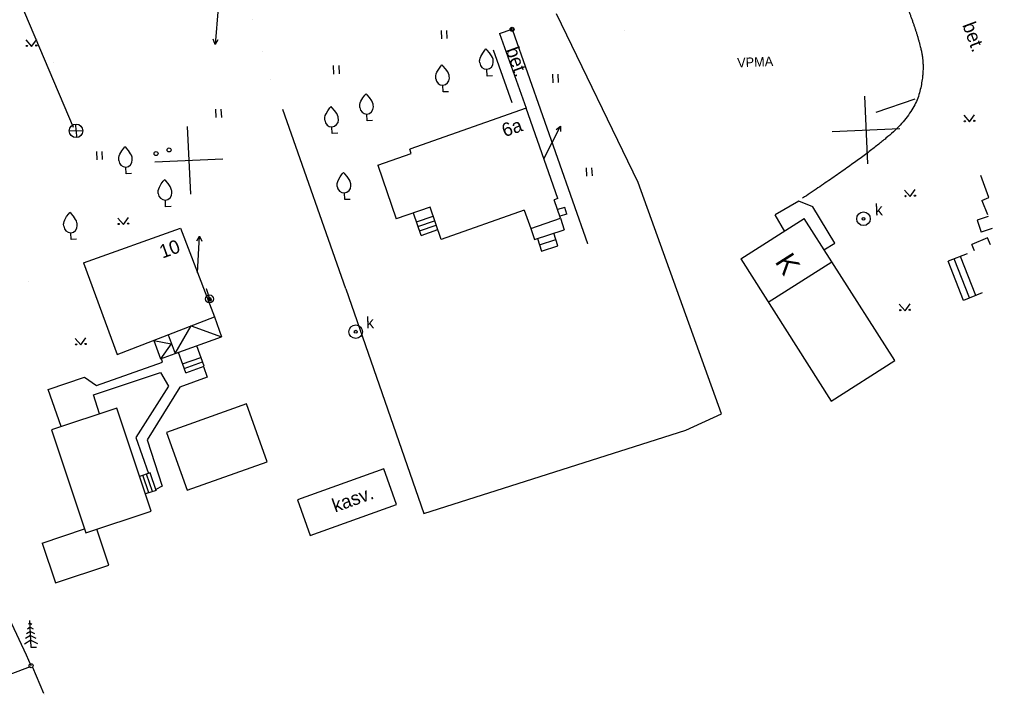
# Model space of a CAD drawing. Extents: x 641454 to 641835, y 6455113 to 6455453.
# Drawn here: x 641514.5 to 641586.2, y 6455127.3 to 6455177.6 of the extents above; entities that cross this region are included whole.
import ezdxf

# ---------------------------------------------------------------- set-up
doc = ezdxf.new("R2010")
doc.units = 0
for name, color, linetype in [('Level 1', 7, 'Continuous'), ('Level 10', 7, 'Continuous'), ('Level 12', 7, 'Continuous'), ('Level 13', 7, 'Continuous'), ('Level 14', 7, 'Continuous'), ('Level 2', 7, 'Continuous'), ('Level 28', 7, 'Continuous'), ('Level 3', 7, 'Continuous'), ('Level 30', 7, 'Continuous'), ('Level 31', 7, 'Continuous'), ('Level 33', 7, 'Continuous'), ('Level 34', 7, 'Continuous'), ('Level 4', 7, 'Continuous'), ('Level 41', 7, 'Continuous'), ('Level 44', 7, 'Continuous'), ('Level 5', 7, 'Continuous'), ('Level 54', 7, 'Continuous'), ('Level 57', 7, 'Continuous'), ('Level 61', 7, 'Continuous')]:
    doc.layers.add(name, color=color, linetype=linetype)

msp = doc.modelspace()

# ---------------------------------------------------------------- linework, layer by layer
at = {"layer": 'Level 1'}
for p, q in [((641551.898, 6455171.086), (641551.898, 6455171.086)), ((641554.234, 6455164.422), (641551.898, 6455171.086)), ((641540.969, 6455166.875), (641543.433, 6455167.739)), ((641543.404, 6455167.821), (641543.404, 6455167.821)), ((641540.969, 6455166.875), (641540.969, 6455166.875)), ((641544.817, 6455163.78), (641542.33, 6455162.923)), ((641545.635, 6455161.404), (641544.817, 6455163.78)), ((641554.234, 6455164.422), (641553.978, 6455164.332)), ((641554.45, 6455162.987), (641553.978, 6455164.332)), ((641554.236, 6455164.422), (641554.236, 6455164.422)), ((641551.77, 6455163.557), (641545.635, 6455161.404)), ((641551.77, 6455163.557), (641552.243, 6455162.212)), ((641585.98, 6455163.111), (641585.161, 6455162.827)), ((641585.93, 6455163.255), (641585.93, 6455163.255)), ((641542.33, 6455162.923), (641542.33, 6455162.923)), ((641552.243, 6455162.212), (641554.45, 6455162.987)), ((641572.416, 6455162.953), (641572.416, 6455162.953)), ((641545.635, 6455161.404), (641545.635, 6455161.404)), ((641584.432, 6455160.353), (641584.432, 6455160.353)), ((641519.257, 6455159.676), (641519.257, 6455159.676)), ((641574.446, 6455159.766), (641574.446, 6455159.766)), ((641528.912, 6455155.699), (641528.912, 6455155.699)), ((641526.009, 6455152.99), (641527.208, 6455155.034)), ((641527.208, 6455155.034), (641529.443, 6455154.226)), ((641524.435, 6455153.966), (641524.927, 6455152.6)), ((641524.435, 6455153.966), (641525.712, 6455153.704)), ((641525.509, 6455154.377), (641526.009, 6455152.99)), ((641526.009, 6455152.99), (641529.443, 6455154.226)), ((641529.443, 6455154.226), (641529.443, 6455154.226)), ((641521.726, 6455153.018), (641521.726, 6455153.018)), ((641525.712, 6455153.704), (641524.927, 6455152.6)), ((641524.927, 6455152.6), (641526.009, 6455152.99)), ((641579.106, 6455152.489), (641579.106, 6455152.489))]:
    msp.add_line(p, q, dxfattribs=at)
for points in [[(641551.898, 6455171.086), (641543.315, 6455168.076)], [(641540.969, 6455166.875), (641542.33, 6455162.923)], [(641519.257, 6455159.676), (641526.421, 6455162.252), (641528.912, 6455155.699), (641529.443, 6455154.226)], [(641519.257, 6455159.676), (641521.73, 6455152.919), (641528.912, 6455155.699)]]:
    msp.add_lwpolyline(points, dxfattribs=at)
at = {"layer": 'Level 10'}
for p, q in [((641545.627, 6455176.818), (641545.654, 6455176.199)), ((641546.032, 6455176.825), (641546.059, 6455176.217)), ((641515.007, 6455176.122), (641515.432, 6455175.635)), ((641515.432, 6455175.635), (641515.806, 6455176.158)), ((641549.481, 6455175.39), (641550.84, 6455171.502)), ((641537.675, 6455174.224), (641537.703, 6455173.605)), ((641538.081, 6455174.231), (641538.108, 6455173.623)), ((641549.026, 6455173.456), (641549.004, 6455173.956)), ((641549.426, 6455173.474), (641549.026, 6455173.456)), ((641549.026, 6455173.456), (641549.026, 6455173.456)), ((641553.839, 6455173.586), (641553.866, 6455172.967)), ((641554.244, 6455173.593), (641554.272, 6455172.985)), ((641545.786, 6455172.288), (641545.764, 6455172.787)), ((641546.186, 6455172.306), (641545.786, 6455172.288)), ((641528.993, 6455171.014), (641529.02, 6455170.395)), ((641529.398, 6455171.021), (641529.426, 6455170.413)), ((641540.183, 6455170.156), (641540.16, 6455170.655)), ((641584.184, 6455170.568), (641584.609, 6455170.081)), ((641584.609, 6455170.081), (641584.983, 6455170.603)), ((641537.604, 6455169.218), (641537.582, 6455169.718)), ((641540.582, 6455170.174), (641540.183, 6455170.156)), ((641540.183, 6455170.156), (641540.183, 6455170.156)), ((641538.004, 6455169.236), (641537.604, 6455169.218)), ((641520.211, 6455167.896), (641520.238, 6455167.277)), ((641520.616, 6455167.903), (641520.644, 6455167.295)), ((641522.403, 6455166.251), (641522.381, 6455166.75)), ((641556.33, 6455166.692), (641556.358, 6455166.073)), ((641556.736, 6455166.699), (641556.763, 6455166.091)), ((641522.803, 6455166.269), (641522.403, 6455166.251)), ((641522.403, 6455166.251), (641522.403, 6455166.251)), ((641538.521, 6455164.349), (641538.499, 6455164.849)), ((641579.807, 6455165.053), (641580.233, 6455164.566)), ((641580.233, 6455164.566), (641580.607, 6455165.088)), ((641525.317, 6455163.819), (641525.294, 6455164.318)), ((641525.716, 6455163.837), (641525.317, 6455163.819)), ((641525.317, 6455163.819), (641525.317, 6455163.819)), ((641538.92, 6455164.367), (641538.521, 6455164.349)), ((641538.521, 6455164.349), (641538.521, 6455164.349)), ((641521.779, 6455162.991), (641522.204, 6455162.504)), ((641522.204, 6455162.504), (641522.578, 6455163.027)), ((641518.34, 6455161.41), (641518.318, 6455161.909)), ((641518.74, 6455161.427), (641518.34, 6455161.41)), ((641518.34, 6455161.41), (641518.34, 6455161.41)), ((641515.198, 6455158.331), (641515.198, 6455158.331)), ((641579.426, 6455156.637), (641579.851, 6455156.15)), ((641579.851, 6455156.15), (641580.225, 6455156.673)), ((641518.642, 6455154.118), (641519.068, 6455153.632)), ((641519.068, 6455153.632), (641519.442, 6455154.154)), ((641515.315, 6455133.111), (641515.193, 6455133.036)), ((641515.396, 6455131.313), (641515.307, 6455133.311)), ((641515.315, 6455133.111), (641515.444, 6455133.047)), ((641515.342, 6455132.512), (641515.052, 6455132.333)), ((641515.329, 6455132.811), (641515.122, 6455132.684)), ((641515.329, 6455132.811), (641515.546, 6455132.703)), ((641515.342, 6455132.512), (641515.647, 6455132.36)), ((641515.371, 6455131.863), (641514.908, 6455131.577)), ((641515.356, 6455132.212), (641514.982, 6455131.982)), ((641515.356, 6455132.212), (641515.749, 6455132.016)), ((641515.371, 6455131.863), (641515.858, 6455131.62)), ((641515.796, 6455131.331), (641515.396, 6455131.313))]:
    msp.add_line(p, q, dxfattribs=at)
for points in [[(641548.482, 6455174.433), (641548.475, 6455174.583), (641548.482, 6455174.649), (641548.514, 6455174.778), (641548.564, 6455174.904), (641548.7, 6455175.143), (641548.851, 6455175.355), (641548.937, 6455175.454)], [(641549.481, 6455174.478), (641549.474, 6455174.627), (641549.461, 6455174.692), (641549.418, 6455174.819), (641549.356, 6455174.94), (641549.2, 6455175.166), (641549.031, 6455175.363), (641548.937, 6455175.454)], [(641545.242, 6455173.264), (641545.236, 6455173.414), (641545.243, 6455173.48), (641545.274, 6455173.61), (641545.325, 6455173.736), (641545.461, 6455173.975), (641545.611, 6455174.187), (641545.697, 6455174.286)], [(641546.241, 6455173.309), (641546.234, 6455173.459), (641546.222, 6455173.524), (641546.178, 6455173.65), (641546.117, 6455173.771), (641545.96, 6455173.997), (641545.791, 6455174.195), (641545.697, 6455174.286)], [(641539.638, 6455171.132), (641539.632, 6455171.282), (641539.639, 6455171.348), (641539.67, 6455171.478), (641539.721, 6455171.604), (641539.857, 6455171.843), (641540.008, 6455172.054), (641540.093, 6455172.153)], [(641540.637, 6455171.177), (641540.631, 6455171.327), (641540.618, 6455171.392), (641540.575, 6455171.518), (641540.513, 6455171.639), (641540.356, 6455171.865), (641540.187, 6455172.063), (641540.093, 6455172.153)], [(641580.573, 6455171.755), (641577.7, 6455170.766)], [(641537.06, 6455170.195), (641537.053, 6455170.345), (641537.06, 6455170.411), (641537.092, 6455170.54), (641537.143, 6455170.666), (641537.278, 6455170.905), (641537.429, 6455171.117), (641537.515, 6455171.216)], [(641538.059, 6455170.24), (641538.052, 6455170.39), (641538.039, 6455170.455), (641537.996, 6455170.581), (641537.935, 6455170.702), (641537.778, 6455170.928), (641537.609, 6455171.125), (641537.515, 6455171.216)], [(641521.859, 6455167.227), (641521.852, 6455167.377), (641521.859, 6455167.443), (641521.891, 6455167.573), (641521.942, 6455167.699), (641522.078, 6455167.938), (641522.228, 6455168.15), (641522.314, 6455168.249)], [(641522.858, 6455167.272), (641522.851, 6455167.422), (641522.839, 6455167.487), (641522.795, 6455167.613), (641522.734, 6455167.734), (641522.577, 6455167.96), (641522.408, 6455168.158), (641522.314, 6455168.249)], [(641537.977, 6455165.326), (641537.97, 6455165.475), (641537.977, 6455165.541), (641538.009, 6455165.671), (641538.059, 6455165.797), (641538.195, 6455166.036), (641538.346, 6455166.248), (641538.431, 6455166.347)], [(641538.976, 6455165.37), (641538.969, 6455165.52), (641538.956, 6455165.585), (641538.913, 6455165.711), (641538.851, 6455165.833), (641538.695, 6455166.058), (641538.526, 6455166.256), (641538.431, 6455166.347)], [(641524.773, 6455164.795), (641524.766, 6455164.945), (641524.773, 6455165.011), (641524.805, 6455165.141), (641524.855, 6455165.267), (641524.991, 6455165.506), (641525.142, 6455165.718), (641525.227, 6455165.817)], [(641525.771, 6455164.84), (641525.765, 6455164.99), (641525.752, 6455165.055), (641525.709, 6455165.181), (641525.647, 6455165.302), (641525.49, 6455165.528), (641525.321, 6455165.726), (641525.227, 6455165.817)], [(641517.796, 6455162.386), (641517.789, 6455162.536), (641517.796, 6455162.602), (641517.828, 6455162.731), (641517.879, 6455162.858), (641518.014, 6455163.097), (641518.165, 6455163.308), (641518.251, 6455163.407)], [(641518.795, 6455162.431), (641518.788, 6455162.581), (641518.775, 6455162.646), (641518.732, 6455162.772), (641518.671, 6455162.893), (641518.514, 6455163.119), (641518.345, 6455163.316), (641518.251, 6455163.407)]]:
    msp.add_lwpolyline(points, dxfattribs=at)
for centre, radius in [((641515.077, 6455175.675), 0.0428), ((641515.777, 6455175.706), 0.0452), ((641584.254, 6455170.12), 0.0428), ((641584.953, 6455170.152), 0.0452), ((641579.878, 6455164.605), 0.0428), ((641580.577, 6455164.637), 0.0452), ((641521.849, 6455162.544), 0.0428), ((641522.548, 6455162.575), 0.0452), ((641579.496, 6455156.19), 0.0428), ((641580.195, 6455156.221), 0.0452), ((641519.412, 6455153.702), 0.0452), ((641518.712, 6455153.671), 0.0428)]:
    msp.add_circle(centre, radius, dxfattribs=at)
for centre in [(641548.981, 6455174.455), (641545.742, 6455173.287), (641540.138, 6455171.155), (641537.56, 6455170.217), (641522.359, 6455167.25), (641538.476, 6455165.348), (641525.272, 6455164.818), (641518.296, 6455162.408)]:
    msp.add_arc(centre, 0.5, 182.56391, 2.56391, dxfattribs=at)
at = {"layer": 'Level 12'}
for p, q in [((641553.209, 6455167.345), (641554.433, 6455169.752)), ((641554.119, 6455169.523), (641554.433, 6455169.752)), ((641554.433, 6455169.752), (641554.442, 6455169.359)), ((641527.628, 6455161.314), (641527.823, 6455161.65)), ((641527.675, 6455158.954), (641527.823, 6455161.65)), ((641527.823, 6455161.65), (641527.99, 6455161.294))]:
    msp.add_line(p, q, dxfattribs=at)
for points in [[(641529.192, 6455178.476), (641528.96, 6455175.787)], [(641529.166, 6455176.134), (641528.96, 6455175.787), (641528.816, 6455176.17)]]:
    msp.add_lwpolyline(points, dxfattribs=at)
at = {"layer": 'Level 13'}
msp.add_line((641559.139, 6455176.825), (641559.139, 6455176.825), dxfattribs=at)
at = {"layer": 'Level 14'}
msp.add_lwpolyline([(641514.566, 6455178.951), (641518.492, 6455169.686)], dxfattribs=at)
at = {"layer": 'Level 2'}
for p, q in [((641550.92, 6455176.821), (641550.92, 6455176.821)), ((641543.315, 6455168.076), (641543.315, 6455168.076)), ((641543.433, 6455167.739), (641543.315, 6455168.076)), ((641585.447, 6455166.123), (641585.447, 6455166.123)), ((641586.019, 6455164.492), (641585.447, 6455166.123)), ((641585.517, 6455164.291), (641586.019, 6455164.492)), ((641586.019, 6455164.492), (641586.019, 6455164.492)), ((641572.026, 6455164.235), (641572.026, 6455164.235)), ((641573.046, 6455163.819), (641573.046, 6455163.819)), ((641585.517, 6455164.291), (641585.517, 6455164.291)), ((641585.517, 6455164.291), (641585.93, 6455163.255)), ((641544.153, 6455161.709), (641543.586, 6455163.356)), ((641543.811, 6455162.701), (641545.042, 6455163.125)), ((641554.907, 6455163.273), (641554.907, 6455163.273)), ((641570.271, 6455163.218), (641570.271, 6455163.218)), ((641543.925, 6455162.37), (641545.156, 6455162.794)), ((641544.039, 6455162.04), (641545.27, 6455162.464)), ((641544.153, 6455161.709), (641545.384, 6455162.133)), ((641554.245, 6455160.934), (641553.938, 6455161.868)), ((641554.697, 6455162.118), (641554.697, 6455162.118)), ((641586.281, 6455162.223), (641585.468, 6455161.941)), ((641585.468, 6455161.941), (641585.468, 6455161.941)), ((641552.741, 6455161.474), (641553.048, 6455160.541)), ((641552.895, 6455161.007), (641554.091, 6455161.401)), ((641553.048, 6455160.541), (641554.245, 6455160.934)), ((641554.245, 6455160.934), (641554.245, 6455160.934)), ((641556.452, 6455161.098), (641556.452, 6455161.098)), ((641573.863, 6455160.647), (641574.671, 6455161.136)), ((641574.671, 6455161.136), (641574.671, 6455161.136)), ((641584.765, 6455161.046), (641584.765, 6455161.046)), ((641584.961, 6455160.572), (641584.765, 6455161.046)), ((641585.933, 6455161.529), (641585.933, 6455161.529)), ((641586.148, 6455161.009), (641585.933, 6455161.529)), ((641584.434, 6455160.348), (641583.034, 6455159.801)), ((641583.034, 6455159.801), (641583.034, 6455159.801)), ((641528.316, 6455157.805), (641528.316, 6455157.805)), ((641585.546, 6455157.462), (641584.16, 6455156.92)), ((641528.583, 6455156.955), (641528.583, 6455156.955)), ((641584.16, 6455156.92), (641584.16, 6455156.92)), ((641526.804, 6455151.576), (641526.262, 6455153.081)), ((641528.147, 6455152.059), (641527.605, 6455153.564)), ((641526.567, 6455152.234), (641527.91, 6455152.718)), ((641526.685, 6455151.905), (641528.028, 6455152.388)), ((641526.804, 6455151.576), (641528.147, 6455152.059)), ((641524.179, 6455144.202), (641523.391, 6455143.939)), ((641524.067, 6455142.723), (641523.634, 6455144.02)), ((641524.338, 6455142.814), (641523.905, 6455144.111)), ((641524.612, 6455142.905), (641524.179, 6455144.202)), ((641524.612, 6455142.905), (641523.824, 6455142.642))]:
    msp.add_line(p, q, dxfattribs=at)
for points in [[(641554.763, 6455163.776), (641554.227, 6455163.623)], [(641554.907, 6455163.273), (641554.763, 6455163.776)], [(641554.907, 6455163.273), (641554.4, 6455163.129)], [(641554.45, 6455162.987), (641554.697, 6455162.118)], [(641585.161, 6455162.827), (641585.468, 6455161.941)], [(641552.243, 6455162.212), (641552.511, 6455161.398)], [(641552.511, 6455161.398), (641554.697, 6455162.118)], [(641585.933, 6455161.529), (641584.765, 6455161.046)], [(641584.16, 6455156.92), (641583.034, 6455159.801)], [(641584.602, 6455157.093), (641583.476, 6455159.974)], [(641585.076, 6455157.278), (641583.95, 6455160.159)], [(641528.316, 6455157.805), (641528.583, 6455156.955)]]:
    msp.add_lwpolyline(points, dxfattribs=at)
at = {"layer": 'Level 28'}
for p, q in [((641550.868, 6455176.908), (641550.868, 6455176.908)), ((641549.932, 6455176.591), (641549.932, 6455176.591)), ((641517.018, 6455174.478), (641517.018, 6455174.478)), ((641533.953, 6455170.987), (641533.953, 6455170.987)), ((641560.16, 6455165.611), (641560.16, 6455165.611)), ((641537.118, 6455161.985), (641537.118, 6455161.985)), ((641515.048, 6455130.755), (641515.048, 6455130.755)), ((641515.393, 6455129.981), (641515.393, 6455129.981)), ((641516.407, 6455127.847), (641516.407, 6455127.847))]:
    msp.add_line(p, q, dxfattribs=at)
for points in [[(641560.16, 6455165.611), (641554.143, 6455178.056)], [(641538.599, 6455157.775), (641533.953, 6455170.987)], [(641538.599, 6455157.775), (641544.356, 6455141.208)], [(641515.048, 6455130.755), (641508.167, 6455145.405)], [(641515.393, 6455129.981), (641515.048, 6455130.755)]]:
    msp.add_lwpolyline(points, dxfattribs=at)
for centre in [(641550.868, 6455176.908), (641525.57, 6455168.009), (641524.61, 6455167.743), (641515.393, 6455129.981)]:
    msp.add_circle(centre, 0.148, dxfattribs=at)
at = {"layer": 'Level 3'}
for p, q in [((641525.092, 6455152.357), (641525.021, 6455152.634)), ((641528.1, 6455152.042), (641528.369, 6455151.25)), ((641519.343, 6455151.254), (641520.212, 6455150.647)), ((641525.056, 6455143.209), (641524.587, 6455142.981))]:
    msp.add_line(p, q, dxfattribs=at)
msp.add_lwpolyline([(641549.932, 6455176.591), (641550.867, 6455176.922)], dxfattribs=at)
at = {"layer": 'Level 30'}
for p, q in [((641531.732, 6455177.616), (641531.732, 6455177.616)), ((641533.07, 6455173.209), (641533.07, 6455173.209)), ((641520.212, 6455150.647), (641525.092, 6455152.357)), ((641519.996, 6455149.941), (641524.928, 6455151.604)), ((641524.928, 6455151.604), (641525.519, 6455150.586)), ((641516.658, 6455150.339), (641519.343, 6455151.254)), ((641528.369, 6455151.25), (641526.364, 6455150.525)), ((641517.619, 6455147.611), (641516.658, 6455150.339)), ((641525.519, 6455150.586), (641523.111, 6455146.8)), ((641526.364, 6455150.525), (641523.961, 6455146.639)), ((641520.426, 6455148.548), (641519.996, 6455149.941)), ((641523.111, 6455146.8), (641524.048, 6455144.159)), ((641523.961, 6455146.639), (641525.056, 6455143.209))]:
    msp.add_line(p, q, dxfattribs=at)
for points in [[(641556.452, 6455161.098), (641550.92, 6455176.821)], [(641515.325, 6455129.908), (641508.507, 6455127.337)]]:
    msp.add_lwpolyline(points, dxfattribs=at)
at = {"layer": 'Level 31'}
msp.add_line((641532.448, 6455175.289), (641532.448, 6455175.289), dxfattribs=at)
at = {"layer": 'Level 33'}
for p, q in [((641567.736, 6455159.971), (641572.416, 6455162.953)), ((641569.766, 6455156.784), (641574.446, 6455159.766)), ((641574.409, 6455149.497), (641579.106, 6455152.489)), ((641516.204, 6455139.021), (641519.327, 6455140.064)), ((641521.118, 6455137.406), (641520.237, 6455140.045)), ((641516.204, 6455139.021), (641517.182, 6455136.092)), ((641517.182, 6455136.092), (641521.118, 6455137.406))]:
    msp.add_line(p, q, dxfattribs=at)
for points in [[(641579.106, 6455152.489), (641574.446, 6455159.766), (641572.416, 6455162.953)], [(641567.736, 6455159.971), (641574.409, 6455149.497)]]:
    msp.add_lwpolyline(points, dxfattribs=at)
for points in [[(641516.889, 6455147.367), (641519.424, 6455139.773), (641524.244, 6455141.383), (641521.709, 6455148.976)], [(641531.276, 6455149.279), (641525.382, 6455147.174), (641526.902, 6455142.919), (641532.795, 6455145.023)], [(641541.403, 6455144.488), (641535.03, 6455142.204), (641535.973, 6455139.572), (641542.346, 6455141.856)]]:
    msp.add_lwpolyline(points, close=True, dxfattribs=at)
at = {"layer": 'Level 34'}
msp.add_lwpolyline([(641544.356, 6455141.208), (641563.684, 6455147.353), (641566.306, 6455148.564), (641560.16, 6455165.611)], dxfattribs=at)
at = {"layer": 'Level 4'}
for p, q in [((641518.707, 6455169.421), (641518.685, 6455169.921)), ((641518.707, 6455169.421), (641518.208, 6455169.399)), ((641518.707, 6455169.421), (641519.207, 6455169.444)), ((641518.707, 6455169.421), (641518.73, 6455168.922)), ((641518.757, 6455169.262), (641518.757, 6455169.262)), ((641554.763, 6455163.776), (641554.763, 6455163.776)), ((641585.161, 6455162.827), (641585.161, 6455162.827))]:
    msp.add_line(p, q, dxfattribs=at)
msp.add_circle((641518.707, 6455169.421), 0.5, dxfattribs=at)
at = {"layer": 'Level 41'}
msp.add_line((641570.984, 6455161.989), (641570.271, 6455163.218), dxfattribs=at)
for points in [[(641574.671, 6455161.136), (641573.046, 6455163.819), (641572.026, 6455164.235), (641570.271, 6455163.218)], [(641515.502, 6455129.882), (641516.298, 6455127.947)]]:
    msp.add_lwpolyline(points, dxfattribs=at)
msp.add_open_spline([(641578.209, 6455182.008), (641579.606, 6455179.565), (641580.695, 6455176.78), (641581.364, 6455174.043), (641580.521, 6455170.612), (641576.494, 6455167.235), (641572.281, 6455164.444)], degree=2, dxfattribs=at)
at = {"layer": 'Level 44'}
for centre, radius in [((641576.785, 6455162.934), 0.5), ((641576.785, 6455162.934), 0.103), ((641539.333, 6455154.607), 0.5), ((641539.333, 6455154.607), 0.103)]:
    msp.add_circle(centre, radius, dxfattribs=at)
at = {"layer": 'Level 5'}
for p, q in [((641576.785, 6455162.934), (641576.785, 6455162.934)), ((641528.55, 6455157.026), (641528.55, 6455157.026))]:
    msp.add_line(p, q, dxfattribs=at)
msp.add_circle((641528.55, 6455157.026), 0.289, dxfattribs=at)
at = {"layer": 'Level 54'}
for centre in [(641550.868, 6455176.908), (641576.785, 6455162.934), (641528.55, 6455157.026), (641528.583, 6455156.955)]:
    msp.add_circle(centre, 0.1, dxfattribs=at)
at = {"layer": 'Level 57'}
msp.add_lwpolyline([(641549.932, 6455176.591), (641551.898, 6455171.086)], dxfattribs=at)
at = {"layer": 'Level 61'}
for p, q in [((641576.859, 6455171.968), (641577.082, 6455166.974)), ((641576.859, 6455171.968), (641577.082, 6455166.974)), ((641576.859, 6455171.968), (641577.082, 6455166.974)), ((641576.859, 6455171.968), (641577.082, 6455166.974)), ((641576.859, 6455171.968), (641577.082, 6455166.974)), ((641576.859, 6455171.968), (641577.082, 6455166.974)), ((641526.914, 6455169.732), (641527.137, 6455164.737)), ((641526.914, 6455169.732), (641527.137, 6455164.737)), ((641526.914, 6455169.732), (641527.137, 6455164.737)), ((641526.914, 6455169.732), (641527.137, 6455164.737)), ((641526.914, 6455169.732), (641527.137, 6455164.737)), ((641526.914, 6455169.732), (641527.137, 6455164.737)), ((641574.473, 6455169.359), (641579.468, 6455169.583)), ((641574.473, 6455169.359), (641579.468, 6455169.583)), ((641574.473, 6455169.359), (641579.468, 6455169.583)), ((641574.473, 6455169.359), (641579.468, 6455169.583)), ((641574.473, 6455169.359), (641579.468, 6455169.583)), ((641574.473, 6455169.359), (641579.468, 6455169.583)), ((641524.528, 6455167.123), (641529.523, 6455167.346)), ((641524.528, 6455167.123), (641529.523, 6455167.346)), ((641524.528, 6455167.123), (641529.523, 6455167.346)), ((641524.528, 6455167.123), (641529.523, 6455167.346)), ((641524.528, 6455167.123), (641529.523, 6455167.346)), ((641524.528, 6455167.123), (641529.523, 6455167.346))]:
    msp.add_line(p, q, dxfattribs=at)

# ---------------------------------------------------------------- texts
at = {"layer": 'Level 3'}
msp.add_text('bet.', height=0.9999, rotation=290.46669, dxfattribs=at).set_placement((641584.06, 6455177.223))
at = {"layer": 'Level 44'}
for p in [(641577.647, 6455163.171), (641540.125, 6455154.842)]:
    msp.add_text('k', height=0.85, rotation=2.56391, dxfattribs=at).set_placement(p)
at = {"layer": 'Level 57'}
for s, height, rotation, p in [('bet.', 0.9999, 289.65366, (641550.387, 6455175.397)), ('VPMA', 0.6999, 2.56391, (641567.486, 6455174.087)), ('6a', 0.9999, 19.32348, (641550.32, 6455168.944)), ('10', 0.9999, 19.77562, (641525.076, 6455159.993)), ('K', 1.5, 302.50064, (641570.213, 6455159.771)), ('kasv.', 0.9999, 19.7143, (641537.815, 6455141.27))]:
    msp.add_text(s, height=height, rotation=rotation, dxfattribs=at).set_placement(p)

doc.saveas('drawing.dxf')
